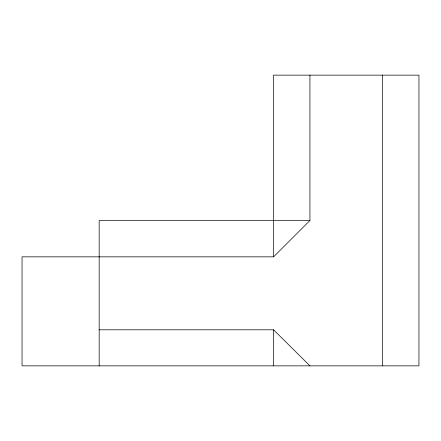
<?xml version="1.0" encoding="UTF-8"?>
<svg xmlns="http://www.w3.org/2000/svg" width="441" height="441" viewBox="0 0 441 441"><rect width="100%" height="100%" fill="white"/><g stroke="black" fill="none" stroke-linecap="round" stroke-linejoin="round"><path stroke-width="0.66" d="M273.596 256.838L273.596 75.146L418.95 75.146L418.95 365.854L22.05 365.854L22.05 256.838L273.596 256.838L309.935 220.5L309.935 75.146M309.935 220.5L99.175 220.5L99.175 365.854M99.175 329.807L273.596 329.807L309.935 365.854M382.612 75.146L382.612 365.854M273.596 329.807L273.596 365.854"/></g></svg>
